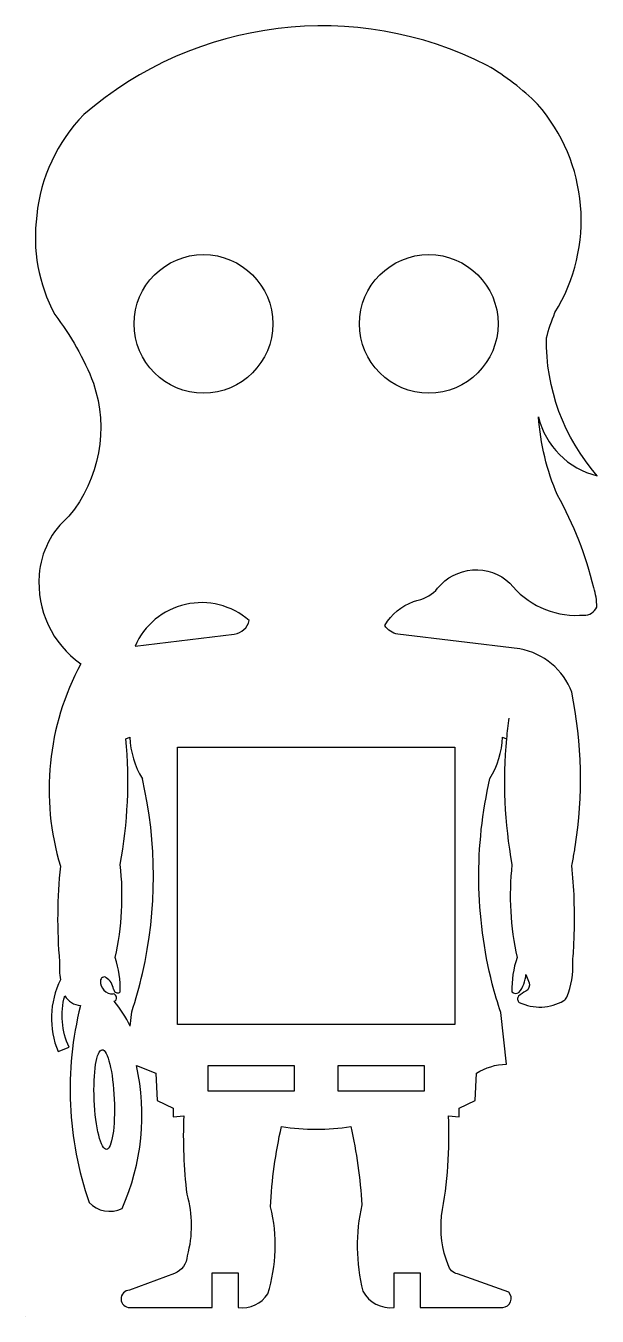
# Model space of a CAD drawing. Header units: millimetres. Extents: x 13 to 79, y -44 to 105.
import ezdxf

# ---------------------------------------------------------------- set-up
doc = ezdxf.new("R2010")
doc.units = ezdxf.units.MM
doc.layers.add('Corte exterior', color=1, linetype='Continuous', true_color=0xff0000)

msp = doc.modelspace()

# ---------------------------------------------------------------- linework, layer by layer
at = {"layer": 'Corte exterior'}
msp.add_line((13.5, -44.04), (13.5, -44.04), dxfattribs=at)
for points in [[(66.75, 100.31, 0.305147), (20.19, 94.63, 0.170448), (14.76, 83, 0.156407), (16.83, 71.57, -0.073586), (21.3, 63.65, -0.257882), (18.48, 48.28, 0.203674), (15.05, 41.51, 0.265672), (19.84, 31.25, 0.199527), (17.49, 7.9, 0.047716), (17.39, -3.14, 0.058113), (17.49, -5.21, 0.214518), (17.22, -13.51), (18.49, -13.01, -0.178439), (18, -7.07, 0.243267), (19.8, -8.2, 0.144945), (20.8, -30.92, 0.323183), (24.6, -31.62, 0.162219), (26.27, -15.1), (28.5, -16.01), (28.65, -19.15), (30.5, -20.05), (30.5, -21.05), (31.73, -20.92, 0.041916), (32.08, -29.98, -0.136315), (32.12, -37.07, -0.285068), (30.67, -39.13), (25.46, -41.04, 0.988583), (25.51, -43.05), (35.01, -43.05), (35, -39.05), (38, -39.05), (38.01, -43.05, 0.29109), (41.42, -41.46, 0.137957), (41.74, -31.43, -0.043875), (43, -22.15, 0.07916), (51, -22.15, -0.039171), (52.28, -31.19, 0.117825), (52.39, -41.15, 0.310872), (56, -43.04), (56, -39.04), (59, -39.04), (59, -43.04), (68.54, -43.04, 0.636281), (69.22, -41.29), (63.32, -39.17, -0.262084), (62.23, -38.13, -0.116227), (61.47, -32.46, 0.057987), (62.27, -20.92), (63.5, -21.04), (63.5, -20.04), (65.36, -19.14), (65.5, -16.01, -0.133948), (68.95, -14.95), (68.31, -9, -0.017471), (67.33, -5.68, -0.119854), (67.06, 18.02, 0.126181), (68.51, 22.78), (68.96, 22.6)], [(79.43, 52.95, -0.186127), (73.58, 68.88, -0.027874), (74.55, 71.78, 0.329787), (72.54, 95.85, 0.062357), (66.75, 100.31)], [(79.04, 40.03, 0.068684), (74.86, 50.71, -0.0854), (72.66, 59.76, 0.283574), (79.43, 52.95)], [(76.78, 4.14, 0.016572), (76.5, 7.96, 0.007518), (76.78, 9.43, 0.0035), (76.89, 10.12, 0.089882), (76.5, 27.96, 0.265564), (70.5, 32.96), (56.44, 34.68, -0.240134), (54.93, 35.69, -0.173308), (58.23, 38.44, -0.034934), (58.76, 38.59, 0.170669), (61.02, 39.98, -0.432739), (69.36, 40.57, 0.241356), (77.41, 36.85, -0.019113), (77.87, 36.85, 0.306042), (79.39, 37.8)], [(69.24, 24.99, 0.011346), (68.96, 22.6, 0.068946), (69.6, 8.07, 0.081639), (70.18, -2.66, 0.086027), (69.59, -6.61, 0.355057), (70.39, -6.69, 0.160749), (71.21, -4.59), (71.58, -5.57, -0.36421), (71.19, -6.54, 0.050718), (70.36, -7.1, 0.447052), (70.44, -7.83, 0.25015), (75.59, -7.62, 0.166976), (75.93, -7.22, 0.117451), (76.61, -3.12, 0.011133), (76.77, -0.55)], [(24.23, -6.73, 0.082241), (24.4, -6.62, 0.088124), (23.82, -2.66, 0.082149), (24.4, 8.07, 0.069241), (25.04, 22.6), (25.49, 22.78, 0.125992), (26.95, 17.98)], [(25.53, -10.57), (25.72, -8.92, 0.022656), (26.96, -4.5, 0.113575), (26.95, 17.98)]]:
    msp.add_lwpolyline(points, format="xyb", dxfattribs=at)
msp.add_lwpolyline([(37.56, 34.68, 0.319986), (39.27, 36.25, 0.507925), (26.1, 33.27)], format="xyb", close=True, dxfattribs=at)
msp.add_lwpolyline([(47.5, 21.63), (63, 21.63), (63, -10.37), (31, -10.37), (31, 21.63), (47.5, 21.63)], dxfattribs=at)
for points in [[(34.5, -18.04), (44.5, -18.04), (44.5, -15.14), (34.5, -15.14)], [(59.5, -15.14), (49.5, -15.14), (49.5, -18.04), (59.5, -18.04)]]:
    msp.add_lwpolyline(points, close=True, dxfattribs=at)
for centre in [(34, 70.48), (60, 70.48)]:
    msp.add_circle(centre, 8, dxfattribs=at)
for centre, radius, start, end in [((71.51, 37.71), 7.89, 0.6899, 17.1638), ((19.03, 1.84), 57.79, 357.631, 2.2775), ((23.53, -5.44), 1.41, 176.182, 271.9396), ((22.54, -5.31), 0.414, 54.0715, 184.0377), ((21.62, -6.66), 2.04, 10.475, 55.4235), ((23.53, -7.29), 0.442, 290.4883, 83.3946), ((24.12, -6.25), 0.49, 184.1636, 283.0603), ((14.38, -15.7), 12.27, 24.7398, 40.6846)]:
    msp.add_arc(centre, radius, start, end, dxfattribs=at)
msp.add_ellipse((22.55, -19.05), major_axis=(-0.25, 5.76), ratio=0.200693, dxfattribs=at)

doc.saveas('drawing.dxf')
